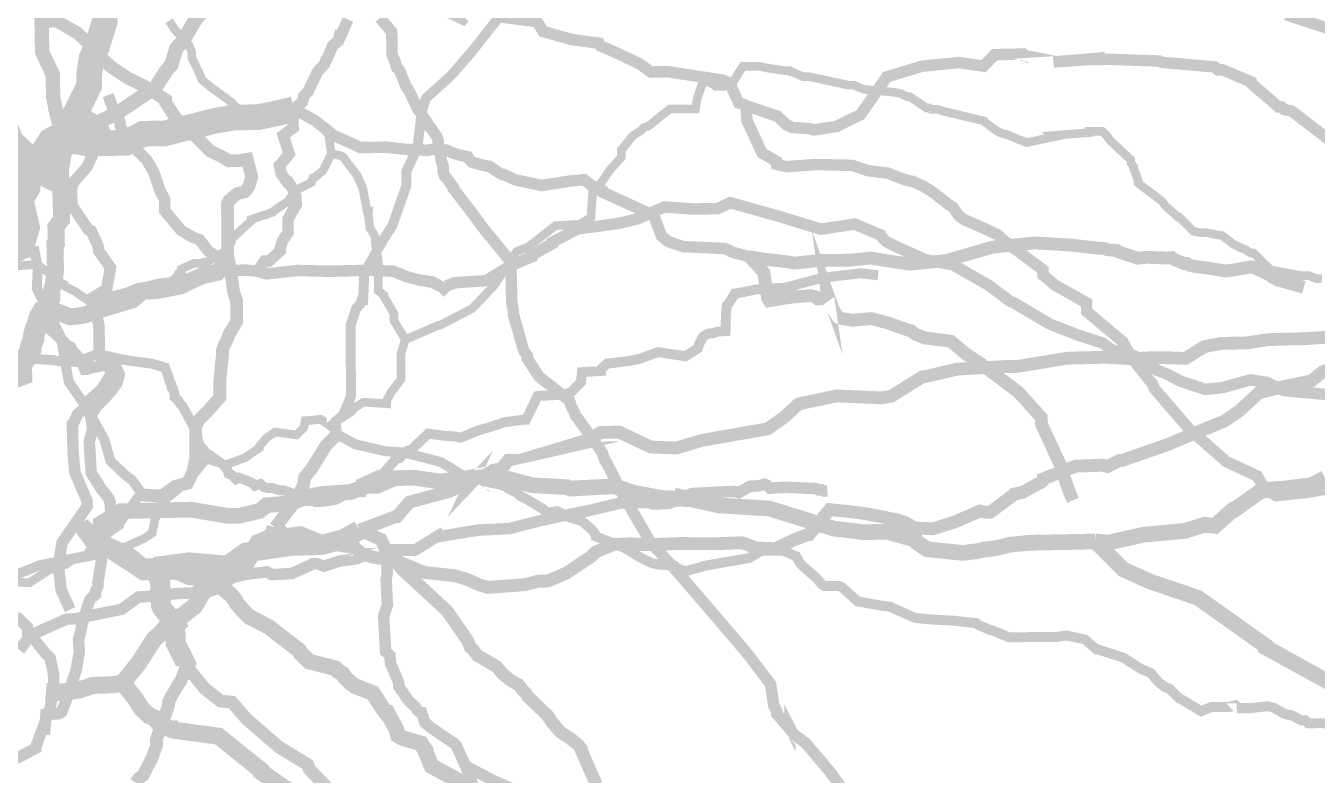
# Model space of a CAD drawing. Extents: x -2418 to 1398, y -3200 to 507.
# Drawn here: x 26.1 to 93.5, y -383.4 to -344.3 of the extents above; entities that cross this region are included whole.
import ezdxf

# ---------------------------------------------------------------- set-up
doc = ezdxf.new("R2010")
doc.units = 0

msp = doc.modelspace()

# ---------------------------------------------------------------- linework, layer by layer
at = {"color": 10}
for points, const_width in [([(26.04, -351.34), (25.13, -350.46), (24.5, -348.91), (23.35, -347.45), (23.1, -346.41), (22.63, -345.6), (21.79, -344.28), (21.17, -343.55), (20.55, -342.44)], 1.72), ([(27.94, -350.21), (28.44, -349.31), (28.44, -349.31), (29.08, -348.03), (29.37, -347.43), (29.37, -347.43), (29.36, -346.91), (29.36, -346.91), (29.49, -346.01), (29.49, -346.01), (29.77, -345.41), (29.77, -345.33), (29.84, -345.18), (29.84, -345.18), (30.19, -344.06), (30.17, -343.31)], 1.34), ([(30.55, -343.23), (29.91, -344.29), (29.98, -344.29), (29.06, -346.76), (28.99, -346.99), (29, -347.21), (29.02, -348.33), (29.03, -348.63), (29.34, -349.07), (30.02, -349.42), (30.02, -349.42), (30.18, -349.87), (30.1, -350.02), (29.96, -350.39), (29.74, -350.62), (29.25, -351.68), (28.66, -352.36), (28.52, -352.51), (28.45, -352.81), (28.45, -352.89), (28.46, -353.48), (28.47, -353.7), (29.32, -354.95), (29.47, -355.02), (29.78, -355.69), (29.86, -355.91), (29.86, -356.06), (30.48, -356.94), (30.48, -356.94), (30.28, -358.06), (30.28, -358.06), (29.54, -358.52), (29.54, -358.52), (29.87, -359.93), (29.87, -359.93), (29.89, -360.75), (29.89, -360.97), (29.9, -361.42), (29.98, -361.57), (30.06, -361.86), (30.6, -362.37), (30.16, -363.05), (30.02, -363.28), (29.95, -363.36), (29.87, -363.43), (29.43, -363.82), (29.22, -364.19), (29.07, -364.34), (28.78, -364.57), (28.56, -365.03), (28.49, -365.1), (28.5, -365.47), (28.52, -366.37), (28.52, -366.52), (28.62, -367.63), (29.25, -369.11), (29.26, -369.41), (27.95, -371.3), (27.76, -372.49), (27.9, -373.77), (27.9, -373.77), (28.37, -374.8), (28.37, -374.8)], 0.6), ([(47.53, -343.32), (48.89, -343.96), (48.96, -343.88)], 0.6), ([(32.04, -368.81), (33.16, -368.87), (33.9, -368.35), (34.5, -368.2), (34.5, -368.2), (34.79, -367.6), (34.79, -367.6), (34.94, -366.86), (34.94, -366.86), (34.94, -366.56), (34.94, -366.56), (34.93, -365.59), (34.93, -365.22), (34.93, -365.22), (35.08, -364.92), (35.08, -364.92), (35.6, -364.39), (35.6, -364.39), (36.19, -363.72), (36.19, -362.9), (36.19, -362.83), (36.26, -362.16), (36.26, -362.08), (36.33, -361.56), (36.33, -361.56), (36.33, -361.26), (36.33, -361.26), (36.4, -361.04), (36.55, -360.74), (36.55, -360.74), (36.7, -360.37), (36.7, -360.37), (37.07, -359.77), (37.07, -359.02), (37.07, -359.02), (37.06, -358.65), (37.06, -358.65), (36.91, -358.21), (36.91, -358.21), (36.83, -357.61), (36.83, -357.61), (36.76, -357.24), (36.76, -357.02), (36.6, -356.35), (36.6, -356.35), (36.6, -355.82), (36.6, -355.68), (36.6, -354.71), (36.6, -354.71), (36.6, -354.41), (36.6, -354.41), (36.59, -353.59), (36.67, -353.44), (37.11, -353.07), (37.48, -352.99), (37.56, -352.92), (37.71, -352.69), (37.71, -352.69), (37.85, -352.24), (37.85, -352.17), (37.62, -351.28), (37.62, -351.28), (37.18, -351.35), (37.18, -351.35), (36.66, -351.36), (36.66, -351.36), (36.28, -351.13), (35.98, -350.99), (35.68, -350.84), (35.68, -350.84), (35.68, -350.84), (35.68, -350.84), (34.71, -349.87), (34.71, -349.87), (33.89, -349.13), (33.89, -349.13), (33.36, -348.32), (33.36, -348.17), (32.24, -347.46), (31.37, -347.03), (31.37, -347.03), (30.49, -346.44), (30.49, -346.44), (29.99, -345.97), (29.99, -345.97), (29.4, -345.28), (29.4, -345.28), (28.74, -344.68), (27.62, -344.04), (27.25, -344.08), (26.56, -343.92)], 0.67), ([(40.07, -348.66), (40.51, -348.28), (40.58, -347.98), (40.8, -347.75), (41.3, -346.7), (41.44, -346.55), (41.66, -346.32), (41.73, -346.1), (41.8, -346.02), (42.09, -345.34), (42.38, -345.11), (42.45, -344.81), (42.52, -344.81), (42.88, -343.98)], 0.6), ([(44.56, -343.9), (45.17, -344.63), (45.17, -344.63), (45.19, -345.45), (45.19, -345.82), (45.35, -346.19), (45.43, -346.49), (45.51, -346.56), (45.58, -346.64), (45.82, -347.23), (45.9, -347.45), (46.05, -347.67), (46.13, -347.82), (46.52, -348.63), (46.52, -348.63), (46.91, -349.21), (46.98, -349.29), (47.14, -349.58), (47.22, -349.65), (47.52, -350.09), (47.6, -350.32), (47.61, -350.47), (47.78, -351.43), (47.86, -351.65), (47.86, -351.95), (47.94, -352.17), (48.02, -352.24), (48.4, -352.76), (48.4, -352.83), (49.48, -354.22), (49.79, -354.66), (50.25, -355.25), (50.32, -355.32), (51.39, -356.64), (51.41, -357.39), (51.43, -358.2), (51.44, -358.73), (51.52, -359.17), (51.53, -359.39), (51.93, -360.8), (52.01, -361.1), (52.09, -361.32), (52.25, -361.54), (52.25, -361.69), (52.64, -362.28), (52.87, -362.64), (54.46, -363.88), (54.54, -364.17), (54.7, -364.47), (54.78, -364.69), (54.85, -364.76), (56.01, -366.37), (56.16, -366.59), (56.24, -366.82), (56.32, -367.04), (56.39, -367.11), (57.17, -368.66), (57.25, -368.81), (57.33, -368.95), (58.49, -370.94), (58.65, -371.23), (60.1, -372.84), (62.62, -375.77), (63.8, -377.16), (63.8, -377.16), (64.96, -378.7), (65.13, -379.82), (65.29, -380.11), (65.29, -380.26), (65.36, -380.33), (65.98, -381.06), (65.98, -380.99), (66.13, -381.28), (66.81, -381.79), (67.12, -382.16), (67.43, -382.52), (67.5, -382.6), (68.04, -383.25), (68.11, -383.33), (69.27, -384.94)], 0.6), ([(50.82, -343.84), (52.77, -344.1), (53, -344.47), (53.08, -344.61), (54.58, -345.03), (54.58, -345.03), (56, -345.22), (56.08, -345.37), (56.45, -345.51), (58.11, -346.29), (58.72, -346.73), (58.79, -346.72), (59.54, -346.71), (59.61, -346.71), (62.53, -347.16), (62.83, -347.31), (63.3, -348.34), (63.53, -348.41), (63.68, -348.48)], 0.6), ([(63.68, -348.48), (65.33, -349.04), (65.79, -349.48), (66.09, -349.62), (66.99, -349.68), (67.21, -349.75), (67.29, -349.74), (68.4, -349.57), (69.66, -348.95), (69.66, -348.95), (71.03, -346.98), (71.03, -346.98), (72.88, -346.42), (74.82, -346.23), (76.09, -346.42), (76.67, -345.82), (76.67, -345.82), (78.02, -345.79), (78.16, -345.78), (78.39, -345.93), (78.54, -345.92), (79.89, -346.19), (79.74, -346.2), (82.12, -346), (82.12, -346.07), (82.65, -346.06), (85.26, -346.15), (85.41, -346.22), (88.17, -346.46), (88.33, -346.61), (88.55, -346.6), (90.06, -347.24), (90.06, -347.31), (91.5, -348.55), (91.65, -348.55), (91.8, -348.69), (92.18, -348.76), (94.45, -350.5)], 0.6), ([(27.94, -350.21), (29.29, -350.46), (31.31, -350.42), (32.19, -349.95), (33.31, -349.93), (33.31, -349.93), (35.91, -349.28), (35.91, -349.28), (36.87, -349.11), (36.87, -349.11), (38.21, -349.08), (38.21, -349.08), (39.4, -348.83), (39.4, -348.83), (40.07, -348.66)], 1.34), ([(40.07, -348.66), (41.13, -349.24), (41.96, -349.89), (41.96, -349.96), (43.09, -350.46), (43.09, -350.46), (43.54, -350.67), (43.54, -350.67), (44.29, -350.66), (44.29, -350.66), (44.89, -350.65), (44.89, -350.65), (45.93, -350.77), (46.38, -350.76), (46.38, -350.76), (46.98, -350.82), (46.98, -350.82), (47.42, -350.74), (47.5, -350.74), (47.87, -350.8), (48.02, -350.8), (48.17, -350.87), (48.32, -350.94), (48.32, -350.94), (48.55, -351.01), (48.77, -351.08), (49.15, -351.15), (49.23, -351.3), (49.3, -351.37), (49.38, -351.44), (49.9, -351.58), (50.2, -351.65), (50.28, -351.65), (50.81, -352.01), (50.96, -352.08), (51.03, -352.08), (51.64, -352.36), (51.64, -352.36), (53.01, -352.65), (54.34, -352.44), (54.48, -352.42), (55.23, -352.35), (55.55, -352.61), (56.18, -352.92), (56.19, -353), (58.86, -354.22), (58.86, -354.22), (59.27, -355.3), (59.6, -355.57), (59.76, -355.63), (60.45, -355.86), (60.53, -355.85), (62.56, -355.94), (62.72, -356), (62.95, -356.13), (63.86, -356.37)], 0.6), ([(63.68, -348.48), (63.73, -349.26), (64.52, -350.96), (65.27, -351.39), (65.28, -351.54), (65.8, -351.67), (65.8, -351.67), (67.14, -351.57), (67.51, -351.56), (69.23, -351.6), (70.06, -351.88), (71.1, -352.01), (71.63, -352.22), (72.01, -352.36), (72.31, -352.43), (72.38, -352.43), (72.98, -352.71), (73.44, -353), (74.27, -353.65), (74.5, -353.8), (74.65, -354.02), (74.81, -354.24), (75.11, -354.45), (75.94, -354.81), (76.84, -355.23), (77.15, -355.53), (79.19, -357.05), (79.2, -357.34), (79.66, -357.71), (79.81, -357.85), (81.47, -358.78), (81.48, -359.23), (81.56, -359.3), (83.38, -360.83), (83.77, -361.57), (84.92, -363.03), (85, -363.25), (86.83, -365.37), (86.83, -365.37), (88.66, -366.97), (88.73, -367.05), (90.39, -367.83), (90.55, -368.12), (90.7, -368.34), (91.01, -368.64), (91.38, -368.85), (93.02, -368.67), (93.02, -368.67), (94.51, -368.41)], 0.6), ([(26.04, -351.34), (27, -351.8), (27.2, -350.9), (27.49, -350.45), (27.94, -350.21)], 1.72), ([(25.78, -356.63), (25.7, -356.49), (25.7, -356.41), (25.83, -355.59), (26.04, -354.84), (25.71, -353.36), (26.07, -352.75), (26.05, -352.01), (26.04, -351.34), (26.04, -351.34)], 1.49), ([(63.86, -356.37), (64.61, -357.2), (64.79, -358.38), (64.8, -358.53), (64.89, -358.67), (66, -358.49), (67.04, -358.4), (67.27, -358.45), (67.43, -358.58), (67.58, -358.57), (67.58, -358.57), (67.93, -358.31), (67.92, -358.24), (68.23, -359.11), (68.32, -359.25), (68.49, -359.53), (68.65, -359.59), (68.95, -359.64), (69.26, -359.69), (69.48, -359.67), (70.22, -359.6), (70.22, -359.6), (71.06, -359.82), (72.23, -360.23), (72.3, -360.23), (72.3, -360.23), (72.54, -360.43), (73.01, -360.61), (74.37, -360.78), (75.1, -361.39), (75.19, -361.46), (75.58, -361.72), (75.98, -361.98), (76.06, -362.05), (77.92, -363.45), (79.09, -364.76), (79.12, -365.13), (80.15, -367.35), (80.16, -367.5), (80.57, -368.66), (80.57, -368.66), (80.76, -369.09)], 0.67), ([(63.86, -356.37), (64.57, -356.49), (64.57, -356.49), (65.93, -356.65), (66.16, -356.7), (66.24, -356.7), (67.5, -356.57), (67.5, -356.57), (69.14, -356.55), (70.18, -356.44), (71.02, -356.58), (72.24, -356.76), (72.76, -356.71), (72.83, -356.7), (73.94, -356.59), (74.17, -356.56), (76.57, -355.87), (76.87, -355.84), (78.8, -355.65), (80.61, -355.76), (80.61, -355.76), (82.05, -355.92), (82.42, -355.95), (82.58, -356.01), (83.03, -356.04), (83.11, -356.11), (83.97, -356.39), (84.12, -356.45), (84.64, -356.4), (85.7, -356.44), (85.92, -356.42), (86, -356.49), (86.55, -356.73), (86.7, -356.72), (86.78, -356.78), (86.94, -356.84), (87.17, -356.89), (87.55, -356.93), (88.15, -357.02), (88.69, -357.11), (88.76, -357.11), (89.06, -357.08), (90.09, -356.9), (90.25, -356.96), (90.64, -357.14), (91.03, -357.32), (91.11, -357.32), (91.2, -357.46), (91.35, -357.52), (91.43, -357.58), (92.82, -357.97), (92.82, -357.97)], 0.67), ([(24.8, -373.27), (26.8, -372.48), (29.25, -371.98), (29.83, -371.15), (30.93, -370.38), (30.93, -370.3), (32.09, -368.71), (31.62, -368.05), (31.24, -367.76), (30.48, -367.04), (30.16, -365.92), (29.31, -364.38), (28.46, -363.13), (28.3, -362.91), (27.88, -360.54), (26.63, -358.03), (26.68, -356.91), (26.68, -356.91), (26.52, -356.1), (26.52, -356.1), (25.55, -356.27)], 0.52), ([(27.03, -381.33), (27.11, -380.28), (27.78, -380.24), (27.93, -380.15), (28.25, -379.31), (28.69, -377.94), (28.69, -377.94), (28.85, -377.04), (28.85, -376.96), (28.81, -376.37), (28.81, -376.37), (28.93, -375.91), (28.93, -375.91), (28.99, -375.61), (29.05, -375.38), (29.36, -374.39), (29.36, -374.39), (29.43, -374.24), (29.71, -374), (29.71, -373.92), (29.7, -373.85), (29.83, -373.54), (29.82, -373.4), (29.88, -373.02), (29.88, -373.02), (30.04, -372.04), (30.04, -372.04), (30.02, -371.67), (30.02, -371.67), (29.99, -371.22), (29.99, -371.22), (30.26, -370.83), (30.26, -370.83), (30.4, -370.67), (30.4, -370.67), (30.61, -370.44), (30.61, -370.44), (30.59, -370.14), (30.59, -370.14), (30.48, -369.55), (30.48, -369.55), (30.46, -369.18), (30.37, -368.96), (29.97, -368.46), (29.8, -368.17), (29.47, -367.67), (29.47, -367.67), (29.42, -366.85), (29.41, -366.63), (29.37, -366.04), (29.37, -366.04), (29.55, -365.35), (29.55, -365.35), (29.55, -365.35), (29.44, -364.69), (29.78, -364.15), (29.78, -364.15), (30.13, -363.82), (30.13, -363.82), (30.55, -363.35), (30.55, -363.35), (30.82, -362.96), (30.82, -362.96), (30.94, -362.51), (30.94, -362.51), (30.77, -362.14), (30.77, -362.14), (30.47, -362.01), (30.09, -362.04), (29.73, -362.13), (29.58, -362.14), (29.58, -362.14), (29.28, -362.24), (29.14, -362.24), (29.14, -362.24), (28.96, -361.81), (28.96, -361.81), (28.4, -361.17), (28.39, -361.1), (28.16, -360.96), (28.16, -360.96), (27.84, -360.61), (27.84, -360.61), (27.21, -360.05), (27.21, -360.05), (26.97, -359.84), (26.97, -359.84)], 0.6), ([(43.49, -370.65), (45.36, -369.95), (45.44, -369.95), (46.09, -369.19), (48.17, -368.63), (49.35, -368.08), (49.28, -368.23), (49.64, -367.85), (49.94, -367.84), (50.24, -367.69), (50.46, -367.53), (50.9, -367.45), (51.27, -366.99), (52.38, -366.75), (54.16, -366.34), (54.09, -366.34), (55.42, -365.94), (56.08, -365.55), (56.6, -365.54), (57.05, -365.53), (58.71, -366.31), (58.71, -366.31), (60.05, -366.36), (60.05, -366.36), (61.39, -365.96), (61.46, -365.95), (63.32, -365.62), (64.81, -365.36), (64.81, -365.36), (65.69, -364.74), (66.42, -364.06), (68.42, -363.64), (70.66, -363.74), (70.74, -363.74), (71.26, -363.66), (72.88, -362.65), (72.95, -362.65), (74.73, -362.24), (77.12, -362.11), (77.86, -362.1), (80.46, -361.67), (82.48, -361.62), (84.42, -361.73), (84.49, -361.66), (85.39, -361.64), (85.39, -361.64), (86.65, -361.68), (87.61, -361.07), (87.61, -361.07), (88.5, -360.9), (88.5, -360.9), (89.84, -360.87), (90.96, -360.7), (92.08, -360.67), (92.75, -360.66), (94.39, -360.55)], 0.67), ([(29.56, -370.51), (29.63, -370.51), (31.03, -369.66), (32.37, -369.63), (34.68, -369.58), (36.63, -369.91), (36.63, -369.91), (37.22, -369.9), (37.22, -369.9), (38.26, -369.65), (38.26, -369.65), (38.63, -369.35), (38.63, -369.35), (39.82, -369.25), (39.82, -369.25), (40.71, -368.93), (40.71, -368.93), (41.53, -368.76), (43.02, -368.66), (43.9, -368.34), (43.9, -368.34), (44.35, -368.33), (44.43, -368.33), (45.31, -367.94), (46.28, -367.91), (47.7, -368.11), (49.27, -367.92), (49.27, -367.92), (50.01, -367.76), (50.01, -367.76), (51.21, -367.96), (51.21, -367.96), (52.48, -368.3), (53.45, -368.36), (53.45, -368.36), (54.35, -368.41), (54.5, -368.48), (56.81, -368.36), (57.86, -368.71), (59.28, -368.97), (59.28, -368.97), (60.4, -369.02), (60.4, -368.95), (62.27, -369.36), (64.89, -369.52), (64.89, -369.52), (66.92, -370.15), (66.92, -370.15), (68.27, -370.57), (69.84, -370.76), (71.03, -370.73), (71.03, -370.73), (72.53, -371.15), (72.61, -371.29), (73.14, -371.65), (73.14, -371.65), (75.01, -371.84), (75.75, -371.75), (75.75, -371.75), (76.12, -371.66), (76.2, -371.66), (76.79, -371.58), (76.79, -371.58), (77.46, -371.41), (77.46, -371.41), (78.5, -371.31), (78.5, -371.31), (80.07, -371.28), (80.07, -371.28), (80.67, -371.27), (80.67, -371.27), (81.93, -371.24)], 0.82), ([(81.93, -371.24), (82.59, -371.3), (84.45, -370.89), (84.45, -370.89), (86.6, -370.69), (86.6, -370.69), (87.64, -370.37), (87.64, -370.37), (88.17, -370.43), (88.17, -370.43), (89.12, -369.59), (89.19, -369.59), (90.59, -368.59), (90.59, -368.59), (91.41, -368.5), (91.63, -368.5), (93.19, -368.31), (93.93, -367.93)], 0.82), ([(28.91, -370.34), (29.6, -371.29), (30.28, -371.43), (30.58, -371.57), (31.33, -371.93), (31.56, -372.07), (31.56, -372.07), (32.17, -372.58), (32.76, -372.57)], 0.89), ([(29, -370.4), (30.07, -371.42), (30.22, -371.64), (30.45, -371.71), (32.19, -372.86), (32.19, -372.86), (33.46, -372.84), (33.46, -372.84), (33.9, -372.83), (34.28, -372.97), (34.58, -373.11), (35.18, -373.17), (36.16, -373.45), (36.23, -373.6), (36.77, -374.03), (37, -374.32), (37.07, -374.47), (37.46, -374.91), (37.76, -375.2), (37.91, -375.27), (38.74, -375.7), (38.74, -375.7), (40.33, -376.93), (40.41, -377.08), (40.72, -377.37), (40.87, -377.52), (42.22, -377.86), (42.37, -378.01), (42.6, -378.15), (42.75, -378.37), (43.06, -378.66), (43.28, -378.81), (44.19, -379.16), (44.65, -379.89), (44.88, -380.19), (44.95, -380.19), (45.42, -381.07), (45.5, -381.37), (45.73, -381.51), (46.7, -381.79), (46.78, -381.93), (46.94, -382.15), (46.94, -382.23), (47.25, -382.97), (48.69, -383.76), (49.22, -384.49)], 0.82), ([(32.76, -372.57), (34.58, -372.33), (36.59, -372.51), (37.55, -371.82), (37.55, -371.82), (39.93, -371.47), (39.93, -371.47), (41.49, -371.43), (42.68, -371.11), (43.49, -370.65)], 1.04), ([(43.49, -370.65), (44.62, -371.14), (44.85, -371.66), (45.77, -372.76), (45.93, -372.9), (48.06, -374.87), (48.06, -374.87), (49.13, -376.41), (49.29, -376.78), (49.44, -376.92), (49.67, -377.22), (49.82, -377.29), (50.66, -377.79), (50.96, -378.16), (51.42, -378.52), (51.8, -378.73), (52.03, -379.03), (52.18, -379.17), (52.26, -379.32), (52.33, -379.39), (52.41, -379.47), (53.32, -380.34), (53.55, -380.71), (53.63, -380.78), (53.94, -381.15), (54.01, -381.22), (54.47, -381.51), (54.92, -381.87), (55.08, -382.09), (55.08, -382.16), (55.86, -383.94)], 0.67), ([(81.93, -371.24), (83.38, -372.7), (84.8, -373.34), (87.28, -374.18), (89.02, -375.41), (90.84, -376.71), (90.84, -376.78), (93.18, -378.07), (95.14, -379.15)], 0.82), ([(32.76, -372.57), (33.08, -373.38), (33.09, -373.83), (33.11, -374.57), (33.18, -374.72), (33.87, -375.6), (33.8, -375.67), (33.88, -376.04), (33.89, -376.34), (33.89, -376.56), (34.44, -377.67), (34.44, -377.74)], 1.04), ([(34.44, -377.74), (34.23, -378.35), (34.16, -378.5), (33.66, -379.33), (33.51, -379.63), (33.52, -379.78), (33.31, -380.38), (33.23, -380.53), (33.24, -380.68), (33.09, -380.98), (32.88, -381.58), (32.89, -381.88), (32.68, -382.48), (32.61, -382.63), (32.18, -383.46), (31.96, -383.61), (31.81, -383.84)], 0.67), ([(34.44, -377.74), (35.4, -378.92), (36.23, -379.58), (36.83, -379.64), (37.59, -380.52), (39.27, -381.97), (39.27, -381.97), (40.78, -382.9), (40.86, -383.13), (41.85, -384.15)], 0.67)]:
    msp.add_lwpolyline(points, dxfattribs=dict(at, const_width=const_width))
at = {"color": 5}
for points, const_width in [([(28, -351.08), (28.37, -350.58), (29.1, -349.67), (29.32, -349.59), (30.8, -348.89), (32.85, -347.51), (32.85, -347.51), (33.43, -346.6), (33.65, -346.37), (33.93, -345.47), (34.22, -345.17), (34.94, -343.96), (35.88, -342.82)], 0.75), ([(28, -351.08), (27.9, -349.9), (27.9, -349.75), (27.65, -348.86), (27.65, -348.86), (27.49, -348.04), (27.49, -348.04), (27.46, -346.85), (26.91, -345.67), (26.91, -345.67), (26.89, -344.48), (26.86, -343.21)], 0.75), ([(42.32, -365.64), (42.24, -364.97), (42.61, -364.67), (42.9, -364), (42.97, -363.85), (43.05, -363.62), (43.04, -362.8), (43.04, -362.8), (43.03, -361.54), (43.03, -361.54), (43.02, -359.97), (43.31, -359.08), (43.53, -358.85), (43.6, -358.63), (43.68, -358.63), (43.74, -357.21), (43.74, -357.21), (44.77, -355.42), (45.21, -354.74), (45.94, -352.65), (45.94, -351.91), (46.08, -351.61), (46.52, -350.64), (46.73, -348.85), (46.95, -348.1), (48.28, -346.9), (49.38, -345.63), (50.26, -344.51), (50.93, -343.68)], 0.52), ([(91.88, -343.73), (93.6, -344.29), (95.26, -344.85)], 0.6), ([(36.29, -356.96), (36.21, -356.59), (36.21, -356.51), (35.6, -356.08), (35.6, -356.08), (35.14, -355.49), (34.77, -355.35), (34.77, -355.35), (34.16, -354.99), (34.16, -354.99), (33.32, -353.97), (33.32, -353.97), (33.31, -353.67), (33.31, -353.37), (33.07, -352.93), (33.07, -352.93), (32.92, -352.49), (32.92, -352.49), (32.75, -351.97), (32.75, -351.97), (32.37, -351.31), (32.37, -351.31), (31.76, -350.73), (31.76, -350.73), (31.45, -350.36), (31.45, -350.36), (30.99, -349.55), (30.98, -349.33), (30.59, -348.59), (30.59, -348.59), (30.36, -347.93)], 0.6), ([(38.17, -357.13), (38.53, -356.6), (38.75, -356.6), (39.34, -356.07), (39.33, -355.99), (39.47, -355.54), (39.47, -355.54), (39.62, -355.31), (39.62, -355.31), (39.76, -355.09), (39.76, -355.09), (39.75, -354.57), (39.75, -354.57), (39.75, -354.42), (39.75, -354.42), (39.96, -354.04), (40.18, -353.66), (40.18, -353.66), (40.17, -353.22), (40.17, -353.22), (40.01, -352.85), (40.01, -352.85), (39.78, -352.48), (39.71, -352.48), (39.4, -352.04), (39.4, -352.04), (39.31, -351.6), (39.39, -351.52), (39.82, -350.99), (39.82, -350.99), (39.5, -350.03), (39.5, -350.03), (40.02, -349.64), (40.02, -349.64), (40.01, -349.12), (40.01, -349.12), (40, -349.05), (40, -349.05)], 0.6), ([(27.09, -359.01), (27.35, -358.7), (27.42, -358.55), (27.41, -358.1), (27.48, -357.88), (27.61, -357.13), (27.61, -356.9), (27.6, -356.76), (27.58, -355.71), (27.65, -355.64), (27.64, -355.04), (27.63, -354.82), (27.92, -354.44), (27.92, -354.14), (27.9, -353.47), (27.89, -352.88), (27.88, -352.58), (27.88, -352.28), (27.87, -351.76), (28, -351.08)], 0.89), ([(38.17, -357.13), (38.62, -357.27), (40.25, -357.09), (40.25, -357.09), (41.89, -357.13), (43.16, -357.1), (44.06, -357.08), (45.25, -357.13), (45.25, -357.13), (45.78, -357.34), (45.93, -357.41), (46.75, -357.62), (46.9, -357.62), (47.13, -357.68), (47.2, -357.68), (47.28, -357.68), (47.81, -357.97), (47.88, -358.04), (47.88, -358.04), (48.03, -357.89), (48.47, -357.73), (50.11, -357.62), (50.11, -357.62), (51.36, -356.85), (51.36, -356.85), (52.47, -356.38), (52.47, -356.3), (53.57, -355.68), (53.57, -355.61), (54.9, -354.91), (54.9, -354.91), (55.64, -354.82), (55.64, -354.82), (56.98, -354.64), (56.98, -354.64), (58.02, -354.39), (59.42, -353.77), (60.92, -353.88), (62.19, -353.86), (62.85, -353.55), (65.33, -354.24), (65.33, -354.24), (67.58, -354.93), (67.58, -354.93), (69.36, -354.67), (70.72, -355.24), (70.8, -355.38), (71.03, -355.6), (71.63, -355.89), (71.63, -355.89), (73.06, -356.53), (74.48, -356.79), (74.48, -356.79), (76.37, -357.87), (77.43, -358.67), (77.58, -358.74), (77.73, -358.81), (79.55, -359.89), (81.04, -360.47), (81.04, -360.47), (82.32, -360.88), (82.7, -361.17), (82.85, -361.25), (83.9, -361.52), (84.2, -361.66), (84.5, -361.88), (84.58, -361.88), (85.18, -362.31), (85.71, -362.52), (86.39, -362.88), (87.67, -363.3), (87.67, -363.3), (88.56, -363.21), (88.56, -363.21), (90.04, -362.8), (90.87, -362.93), (90.87, -362.93), (91.77, -363.36), (91.77, -363.36), (93.71, -363.54), (94.46, -363.6)], 0.6), ([(27.09, -359.01), (28.37, -359.51), (29.11, -359.42), (29.78, -359.18), (31.63, -358.62), (32.15, -358.16), (32.15, -358.16), (32.89, -358.14), (34.15, -357.89), (34.15, -357.89), (34.6, -357.66), (34.6, -357.66), (35.34, -357.34), (35.34, -357.34), (36.08, -357.18), (36.08, -357.18), (36.29, -356.96)], 0.89), ([(36.29, -356.96), (36.75, -357.09), (36.75, -357.09), (37.57, -357.07), (37.57, -357.07), (38.17, -357.13)], 0.6), ([(25.03, -361.56), (26.44, -361.43), (26.44, -361.43), (26.67, -361.72), (26.67, -361.72), (27.5, -361.77), (27.5, -361.77), (27.8, -361.83), (28.02, -361.82), (28.69, -361.87), (28.69, -361.87), (29.8, -361.46), (29.87, -361.46), (31.3, -361.78), (31.3, -361.78), (32.65, -361.96), (33.33, -362.16), (33.33, -362.16), (33.5, -362.6), (33.58, -362.9), (33.66, -363.04), (33.67, -363.19), (33.74, -363.26), (33.83, -363.56), (33.83, -363.71), (33.99, -363.85), (34.14, -364.07), (34.22, -364.14), (34.94, -365.46), (34.94, -365.46), (35.11, -366.19), (35.5, -366.63), (36.42, -367.27), (36.5, -367.41), (36.58, -367.48), (36.66, -367.71), (36.81, -367.77), (37.04, -367.99), (37.19, -367.91), (37.57, -368.05), (37.87, -368.18), (38.02, -368.33), (38.32, -368.24), (38.47, -368.39), (38.7, -368.45), (38.92, -368.45), (38.92, -368.45), (39.38, -368.58), (39.53, -368.57), (39.9, -368.71), (39.9, -368.71), (39.98, -368.78), (40.36, -368.84), (40.51, -368.99), (40.66, -369.06), (40.74, -369.13), (40.74, -369.13), (41.04, -369.12), (41.04, -369.12), (41.19, -369.19), (41.64, -369.17), (42.23, -369.07), (42.23, -369.07), (42.67, -368.84), (42.67, -368.84), (43.11, -368.67), (43.11, -368.67), (43.26, -368.67), (43.26, -368.67), (43.56, -368.66), (43.56, -368.66), (43.56, -368.2), (44.51, -367.77), (44.66, -367.77), (44.73, -367.69), (45.43, -366.9), (45.58, -366.89), (45.65, -366.81), (45.72, -366.74), (46.01, -366.5), (46.15, -366.49), (47.08, -365.61), (47.08, -365.61), (47.9, -365.72), (47.9, -365.72), (48.5, -365.76), (48.73, -365.82), (48.81, -365.81), (49.61, -365.47), (49.61, -365.47), (50.27, -365.28), (50.27, -365.28), (51.08, -365.01), (51.08, -365.01), (52.11, -364.88), (52.19, -364.88), (52.79, -363.65), (52.86, -363.64), (53.91, -363.59), (53.91, -363.59), (54.5, -363.48), (54.5, -363.48), (55.06, -362.92), (55.06, -362.92), (55.11, -362.4), (55.11, -362.4), (56.08, -362.34), (56.07, -362.27), (56.43, -361.95), (56.5, -361.95), (57.62, -361.81), (57.62, -361.81), (58.13, -361.7), (58.13, -361.7), (59.08, -361.35), (60.51, -361.57), (61.16, -361.16), (61.16, -361.16), (61.23, -360.93), (61.23, -360.93), (61.43, -360.55), (61.43, -360.55), (61.72, -360.38), (61.94, -360.37), (62.23, -360.28), (62.61, -360.26), (62.61, -360.26), (62.61, -360.26), (62.63, -359.36), (62.63, -359.36), (62.68, -358.91), (62.82, -358.75), (63.09, -358.29), (63.24, -358.28), (64.2, -358.08), (64.72, -358.05), (65.17, -358.02), (65.17, -358.02), (65.69, -357.99), (65.69, -357.99), (66.13, -357.89), (66.13, -357.89), (66.43, -357.8), (66.43, -357.8), (67.53, -357.51), (67.53, -357.51), (68.34, -357.39), (68.34, -357.39), (69.46, -357.26), (69.46, -357.26), (69.46, -357.26), (69.68, -357.24), (70.13, -357.29), (70.58, -357.34), (70.58, -357.34)], 0.52), ([(25.33, -362.72), (25.83, -362.54), (25.82, -362.09), (25.81, -362.02), (26.18, -361.49), (26.25, -361.34), (26.32, -361.19), (26.32, -361.04), (26.46, -360.67), (26.46, -360.59), (26.52, -360.29), (26.8, -359.47), (27.09, -359.01), (27.09, -359.01)], 1.12), ([(39.08, -370.51), (39.66, -370.88), (40.4, -370.78), (40.4, -370.78), (41.76, -371.33), (43.26, -371.57), (43.57, -371.86), (44.17, -372.06), (44.17, -372.06), (45.37, -372.24), (46.89, -372.86), (48.46, -373.03), (48.46, -373.03), (49.14, -373.23), (49.29, -373.3), (49.75, -373.51), (50.2, -373.64), (52.13, -373.5), (52.8, -373.32), (53.32, -373.31), (54.28, -372.9), (55.59, -372.03), (55.81, -371.8), (56.76, -371.4), (56.76, -371.4), (57.66, -371.36), (57.66, -371.36), (58.4, -371.41), (58.4, -371.41), (59.67, -371.37), (59.67, -371.37), (60.19, -371.35), (60.19, -371.35), (62.06, -371.36), (63.47, -371.31), (64.23, -371.58), (64.23, -371.58), (65.2, -371.62), (65.2, -371.62), (66.23, -371.14), (66.89, -370.89), (66.97, -370.89), (68.04, -369.58), (69.16, -369.69), (70.06, -369.81), (71.64, -370.13), (72.02, -370.26), (72.48, -370.54), (73.45, -370.58), (74.59, -370.22), (75.91, -369.65), (76.21, -369.72), (76.44, -369.71), (77.6, -368.85), (77.67, -368.77), (78.12, -368.68), (79.14, -368.12), (79.21, -368.04), (79.21, -367.97), (80.9, -367.31), (82.32, -367.26), (82.55, -367.33), (83.21, -367.01), (83.36, -367), (85.71, -366.18), (87.26, -365.53), (88.66, -364.96), (89.46, -364.41), (89.46, -364.41), (90.47, -363.48), (91.88, -363.13), (91.88, -363.13), (93.21, -362.86), (93.79, -362.39), (95.55, -361.66)], 0.67), ([(39.08, -370.51), (39.96, -369.38), (39.96, -369.38), (40.55, -368.34), (40.62, -367.89), (40.62, -367.89), (40.99, -367.44), (40.99, -367.44), (41.36, -366.84), (41.36, -366.84), (41.73, -366.24), (41.73, -366.24), (42.32, -365.64), (42.32, -365.64)], 0.67), ([(42.32, -365.64), (43.27, -366.17), (44.84, -366.53), (45.81, -366.59), (47.75, -367.1), (48.95, -367.83), (48.95, -367.83), (49.4, -367.9), (49.55, -367.83), (50, -368.12), (50, -368.05), (50.07, -368.12), (50.82, -368.27), (51.04, -368.34), (51.19, -368.41), (51.27, -368.49), (51.57, -368.63), (51.64, -368.63), (51.64, -368.63), (51.87, -368.85), (52.17, -369), (53.14, -369.59), (53.22, -369.74), (53.37, -369.73), (53.81, -369.66), (53.96, -369.73), (54.34, -369.95), (55.09, -370.17), (55.61, -370.61), (55.84, -370.91), (55.84, -370.98), (57.33, -371.57), (58.16, -372.08), (58.76, -372.37), (59.06, -372.44), (59.95, -372.51), (60.1, -372.66), (60.33, -372.73), (60.48, -372.81), (61.59, -372.5), (63.83, -372.11), (63.83, -372.11), (64.49, -371.73), (64.49, -371.73), (65.61, -371.72), (66.29, -372.01), (66.51, -372.39), (66.66, -372.53), (66.74, -372.61), (67.41, -373.2), (67.64, -373.49), (67.79, -373.57), (68.54, -373.56), (68.69, -373.63), (69.51, -374.37), (69.51, -374.37), (70.71, -374.59), (70.78, -374.59), (71.23, -374.66), (71.23, -374.66), (72.35, -375.17), (72.58, -375.24), (73.25, -375.31), (74.52, -375.38), (74.52, -375.38), (75.71, -375.51), (75.79, -375.59), (76.46, -375.88), (76.53, -375.88), (77.43, -376.25), (79.22, -376.23), (79.89, -376.23), (80.41, -376.15), (81.38, -376.36), (81.99, -376.88), (82.06, -376.88), (83.41, -377.32), (84.31, -377.9), (84.31, -377.9), (84.68, -378.05), (84.83, -378.12), (85.21, -378.57), (85.58, -378.86), (85.8, -378.93), (86.33, -379.45), (86.48, -379.52), (87.45, -380.11), (87.98, -379.89), (87.98, -379.89), (88.57, -379.88), (88.57, -379.88), (88.94, -379.88), (88.94, -379.88), (89.24, -379.8), (89.39, -379.95), (89.32, -379.95), (90.06, -379.94), (90.06, -379.94), (90.81, -379.86), (90.81, -379.86), (90.96, -379.86), (90.96, -379.86), (91.26, -379.93), (91.78, -380.23), (92.01, -380.3), (92.08, -380.3), (92.3, -380.37), (92.68, -380.59), (92.9, -380.59), (92.98, -380.66), (93.05, -380.74), (93.72, -380.73), (93.72, -380.73), (94.77, -380.8)], 0.52), ([(45.1, -371.68), (46.36, -371.71), (46.36, -371.71), (47.67, -370.9), (47.74, -370.97), (49.67, -370.65), (49.89, -370.64), (51.31, -370.57), (53.15, -370.1), (55.59, -369.6), (57.14, -369.23), (57.73, -369.2), (58.63, -369.22), (58.86, -369.29), (59.68, -369.25), (59.68, -369.25), (60.85, -368.74), (60.85, -368.74), (62.71, -368.64), (62.78, -368.64), (63.08, -368.63), (63.31, -368.69), (63.89, -368.36), (64.41, -368.33), (64.63, -368.25), (64.78, -368.31), (64.94, -368.46), (65.16, -368.44), (65.39, -368.43), (65.76, -368.41), (67.33, -368.48), (67.48, -368.55), (67.63, -368.54), (67.78, -368.61), (67.93, -368.6)], 0.6), ([(31.12, -378.63), (31.98, -377.56), (32.41, -376.87), (32.41, -376.87), (32.76, -376.34), (32.76, -376.34), (33.12, -376.03), (33.12, -376.03), (33.62, -375.41), (33.62, -375.41), (34.28, -375.09), (34.86, -374.63), (35.36, -373.79), (36.09, -373.54), (36.96, -372.84), (37.62, -372.29), (38.18, -371.3), (38.18, -371.3), (38.77, -371.06), (38.77, -371.06), (38.98, -370.83), (38.98, -370.83), (39.08, -370.51)], 0.89), ([(25.73, -376.92), (26.29, -376.14), (28.19, -375.3), (28.63, -375.28), (31.07, -374.78), (31.94, -374.14), (32.23, -374.13), (33.87, -373.97), (34.91, -373.92), (35.41, -373.44), (36.3, -373.25), (36.37, -373.25), (36.74, -373.15), (37.55, -372.96), (37.55, -372.96), (38.66, -372.83), (38.89, -372.97), (38.97, -372.97), (39.94, -372.92), (39.94, -372.92), (40.89, -372.49), (40.89, -372.49), (41.03, -372.41), (41.25, -372.4), (41.63, -372.53), (41.63, -372.53), (42.44, -372.27), (43.33, -372.15), (43.92, -371.89), (43.99, -371.89), (44.51, -371.86), (44.51, -371.86), (45.18, -371.68), (45.1, -371.68)], 0.6), ([(45.1, -371.68), (44.92, -372.59), (44.94, -372.89), (44.88, -373.19), (44.94, -374.45), (44.95, -374.53), (44.75, -375.13), (44.81, -376.25), (44.85, -376.99), (44.93, -377.06), (45, -377.13), (45.08, -377.2), (45.1, -377.58), (45.19, -377.79), (45.53, -378.6), (45.54, -378.82), (45.7, -379.04), (45.94, -379.4), (46.1, -379.61), (46.41, -379.89), (46.5, -380.04), (46.57, -380.11), (46.65, -380.18), (46.73, -380.18), (46.9, -380.69), (46.98, -380.76), (47.06, -380.83), (47.14, -380.9), (47.22, -380.97), (48.45, -381.8), (48.53, -381.88), (49.03, -382.97)], 0.6), ([(25.56, -382.58), (26.59, -382.03), (26.59, -381.95), (27.34, -379.91), (27.34, -379.91), (27.46, -379.09), (27.53, -379.01), (27.53, -378.94), (27.5, -378.19), (27.5, -378.12), (27.32, -377.31), (27.09, -377.09), (26.39, -376.22), (26.23, -376.08), (26.15, -376.01), (26.15, -375.93), (26.14, -375.71), (26.14, -375.71), (25.53, -375.13)], 0.6), ([(27.11, -379.07), (27.71, -379.13), (28.82, -379.01), (29.56, -378.76), (30.53, -378.73), (31.12, -378.63)], 0.89), ([(31.12, -378.63), (31.79, -379.47), (32.11, -379.98), (32.5, -380.34), (32.8, -380.48), (33.03, -380.77), (33.64, -381.05), (33.79, -381.04), (33.87, -381.11), (36.12, -381.41), (38.34, -383.19), (38.35, -383.27), (40.26, -384.62)], 0.89), ([(49.03, -382.97), (50.48, -383.73), (50.48, -383.73), (51.55, -384.2)], 0.6), ([(49.03, -382.97), (49.64, -384.58)], 0.6)]:
    msp.add_lwpolyline(points, dxfattribs=dict(at, const_width=const_width))
at = {"color": 90, "const_width": 0.45}
for points in [[(42.02, -351), (41.88, -350.03), (41.88, -350.03), (41.43, -349.43), (41.43, -349.43), (40.68, -348.99), (40.68, -348.99), (39.72, -348.76), (39.72, -348.76), (39.72, -348.76), (39.57, -348.76), (39.27, -348.83), (39.12, -348.91), (38.89, -348.98), (38.75, -349.06), (38.67, -349.06), (38, -349.13), (37.93, -349.2), (36.81, -348.38), (36.81, -348.31), (35.69, -347.49), (35.69, -347.49), (35.24, -347.11), (35.17, -346.89), (34.73, -345.99), (34.73, -345.7), (34.58, -345.32), (34.58, -345.32), (33.83, -344.5), (33.83, -344.5), (33.54, -344.05)], [(45.88, -360.7), (47.59, -359.96), (47.67, -359.96), (49.39, -359.07), (50.51, -357.88), (51.7, -356.1), (52.3, -355.86), (52.3, -355.86), (53.72, -354.75), (54.99, -354.68), (54.99, -354.68), (55.59, -354.31), (55.59, -354.08), (55.66, -353.19), (55.66, -353.04), (55.96, -352.74), (56.56, -351.85), (56.56, -351.85), (57.16, -351.18), (57.16, -351.03), (57.16, -350.81), (57.16, -350.81), (57.76, -350.06), (57.76, -350.06), (58.21, -349.77), (58.21, -349.77), (58.36, -349.62), (58.58, -349.55), (59.7, -348.65), (59.7, -348.65), (60.37, -348.66), (60.37, -348.66), (61.04, -348.66), (61.04, -348.66), (61.12, -348.14), (61.12, -348.14), (61.42, -347.24), (61.42, -347.24), (61.64, -347.24), (61.87, -347.32), (62.02, -347.39), (62.02, -347.39), (62.09, -347.47), (62.31, -347.47), (62.54, -347.47), (62.54, -347.47), (62.91, -347.39), (62.91, -347.39), (63.51, -346.43), (63.51, -346.43), (64.4, -346.43), (64.7, -346.5), (65.75, -346.66), (65.97, -346.66), (66.04, -346.73), (66.12, -346.73), (66.64, -346.96), (66.94, -346.96), (69.03, -347.41), (69.32, -347.41), (69.47, -347.48), (69.84, -347.63), (69.84, -347.63), (71.49, -347.79), (71.78, -347.86), (72.08, -348.01), (72.23, -348.01), (73.12, -348.61), (73.27, -348.61), (73.35, -348.68), (73.72, -348.68), (73.94, -348.76), (76.11, -349.28), (76.18, -349.36), (76.78, -349.81), (76.92, -349.88), (77.15, -349.96), (77.22, -349.96), (78.34, -350.41), (78.34, -350.41), (79.76, -350.11), (79.68, -350.04), (81.62, -349.89), (81.62, -349.82), (82.29, -349.82), (82.37, -349.89), (82.44, -349.97), (82.52, -350.04), (82.67, -350.27), (82.74, -350.34), (83.78, -351.31), (83.78, -351.46), (83.93, -351.68), (83.93, -351.76), (84.15, -352.36), (84.15, -352.5), (84.23, -352.58), (85.42, -353.48), (85.57, -353.7), (86.24, -354.3), (86.31, -354.3), (87.05, -355.04), (87.43, -355.12), (87.73, -355.12), (88.55, -355.27), (89.14, -355.72), (89.44, -355.87), (89.81, -356.02), (89.89, -356.09), (89.89, -356.09), (90.04, -356.17), (90.18, -356.17), (91.08, -357.06), (91.08, -357.06), (92.72, -357.36), (93.09, -357.36), (93.46, -357.51), (93.76, -357.52)], [(42.02, -351), (41.57, -351.89), (41.57, -351.89), (41.2, -352.19), (41.05, -352.26), (40.98, -352.49), (40.68, -352.64), (40.23, -352.86), (40.15, -353.01), (39.93, -353.23), (39.71, -353.53), (39.56, -353.6), (39.03, -353.97), (38.96, -354.05), (38.73, -354.12), (38.59, -354.19), (38.51, -354.19), (37.84, -354.42), (37.84, -354.49), (36.87, -355.38), (36.79, -355.46), (36.79, -355.61), (36.42, -356.13), (36.34, -356.2), (36.27, -356.2), (35.52, -356.65), (35.37, -356.65), (35.22, -356.72), (34.85, -356.72), (34.33, -356.94), (34.18, -357.02), (34.18, -357.16), (34.03, -357.24), (33.96, -357.39), (33.81, -357.54), (33.58, -357.68), (32.91, -357.76), (32.91, -357.76), (32.31, -357.91), (32.31, -357.91), (31.87, -357.98), (31.34, -358.2), (31.34, -358.2), (30.52, -358.42), (30.52, -358.42), (30.52, -358.42), (30.52, -358.42), (30.08, -358.57), (30.08, -358.57), (29.63, -358.87), (29.63, -358.87), (28.96, -358.42), (28.66, -358.2), (28.06, -357.9), (28.06, -357.82), (27.69, -357.6), (27.69, -357.6), (27.17, -357.15), (27.17, -357.15), (26.65, -356.78), (26.65, -356.78), (25.6, -356.85)], [(45.88, -360.7), (45.29, -359.72), (45.29, -359.35), (44.77, -358.45), (44.77, -358.38), (44.47, -358.15), (44.47, -358.15), (44.47, -357.34), (44.47, -357.34), (44.47, -356.59), (44.47, -356.59), (44.32, -355.7), (44.32, -355.4), (44.18, -355.1), (44.03, -354.88), (43.95, -354.21), (43.96, -353.98), (43.88, -353.98), (43.66, -352.79), (43.66, -352.79), (43.36, -352.12), (43.36, -352.12), (42.62, -351.15), (42.47, -351.08), (42.02, -351)], [(24.75, -373.32), (26.24, -373.4), (27.28, -372.73), (27.28, -372.73), (28.18, -372.43), (28.18, -372.43), (28.48, -372.21), (30.04, -371.91), (31.39, -371.47), (32.21, -371.1), (32.66, -370.8), (32.81, -370.06), (32.81, -370.06), (33.41, -369.02), (33.41, -369.02), (34.6, -368.05), (34.6, -368.05), (35.5, -366.94), (36.47, -367.24), (36.47, -367.24), (37.51, -366.87), (38.26, -366.35), (38.26, -366.27), (38.63, -365.83), (38.63, -365.83), (39.08, -365.53), (39.08, -365.53), (40.2, -365.68), (40.57, -365.31), (40.65, -364.94), (40.72, -364.94), (41.47, -364.86), (41.47, -364.86), (41.99, -365.24), (41.99, -365.16), (42.81, -364.64), (43.11, -364.42), (43.19, -364.27), (43.71, -363.97), (43.71, -363.97), (44.9, -364.05), (44.9, -363.9), (45.13, -363.46), (45.65, -362.79), (45.65, -362.27), (45.65, -361.67), (45.65, -361.45), (45.88, -360.7)]]:
    msp.add_lwpolyline(points, dxfattribs=at)

doc.saveas('drawing.dxf')
